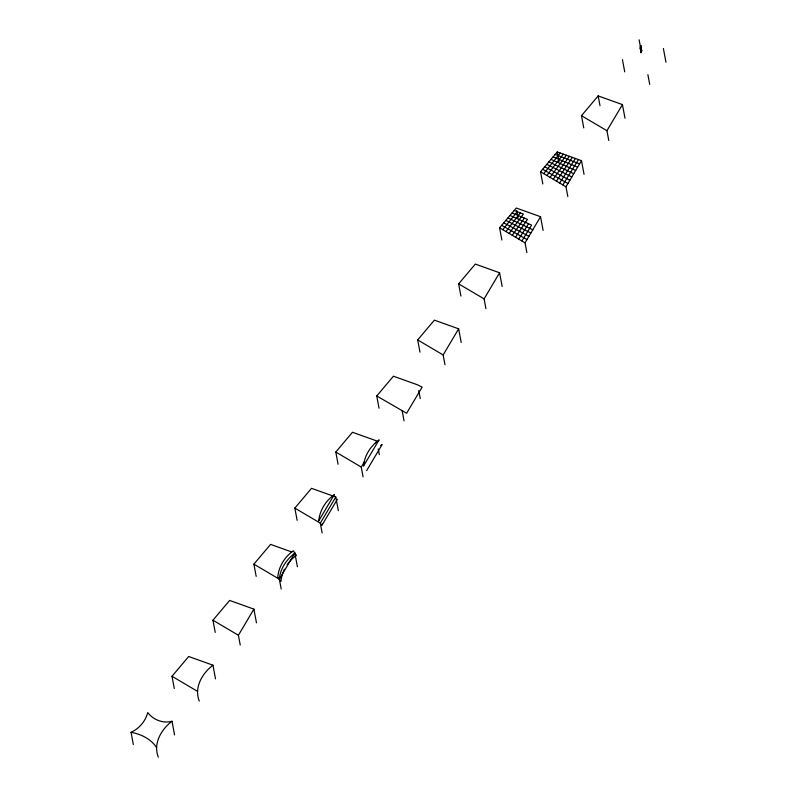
<?xml version="1.0" encoding="UTF-8"?>
<svg xmlns="http://www.w3.org/2000/svg" width="797" height="797" viewBox="0 0 797 797"><rect width="100%" height="100%" fill="white"/><g stroke="black" fill="none" stroke-linecap="round" stroke-linejoin="round"><path stroke-width="1.2" d="M641.117 46.615L641.436 47.501M640.977 52.791L640.688 49.045M640.419 47.172L640.629 45.578L640.489 49.743M641.266 47.84L641.675 51.118M640.708 46.196L640.519 46.754M641.455 47.372L641.097 46.106L640.479 49.753M641.326 51.805L641.017 49.324M641.027 49.245L641.555 51.147L641.854 50.57M640.738 45.857L640.29 46.356M640.34 47.422L640.3 47.74A3.347 0.897 -74.3 0 0 640.389 48.159L640.728 49.125M158.334 757.15C152.865 743.511 161.343 729.365 172.003 721.245L174.563 734.934M199.28 701.091C193.82 687.452 202.289 673.306 212.948 665.186L215.519 678.875M641.007 52.592L641.256 52.034M640.927 46.196L641.137 48.458M240.236 645.032L238.403 635.259L253.904 609.127L229.636 600.44L212.948 620.215L215.23 632.439M297.411 566.757L294.85 553.068L279.348 579.2L281.182 588.973M322.127 532.914L320.304 523.131L335.796 497.009L311.527 488.322L294.84 508.097L297.132 520.321M337.37 499.271L321.868 525.402A35.616 32.677 -34.7 0 1 322.068 523.719M363.083 476.855L361.25 467.072L364.637 461.363M375.297 443.401L376.752 440.95L352.483 432.263L335.796 452.038L338.077 464.262M366.62 470.668L382.122 444.537A35.616 32.677 -34.7 0 0 380.697 445.603M444.975 364.737L443.152 354.954L458.644 328.832L434.375 320.145L417.688 339.921L419.979 352.144M485.931 308.678L484.098 298.895L499.589 272.773L475.331 264.086L458.644 283.862L460.925 296.085M526.877 252.619L525.044 242.836L540.545 216.714L516.277 208.027L499.589 227.803L501.871 240.027M567.823 196.56L565.99 186.777L581.491 160.645L557.223 151.968L540.535 171.744L542.827 183.968M608.769 140.501L606.945 130.718L622.437 104.586L598.168 95.909L581.481 115.685L583.773 127.909M521.866 240.963L531.639 225.123L510.02 215.439M562.812 184.904L578.463 159.569M518.678 239.08L528.55 223.738M559.633 183.021L575.424 158.483M515.5 237.197L527.455 219.394L512.102 212.968M556.445 181.138L572.395 157.398M512.322 235.324L524.386 218.109M553.267 179.265L569.357 156.312M550.079 177.382L566.328 155.226M509.134 233.441L523.35 214.054L514.195 210.498M546.901 175.499L563.29 154.14M505.956 231.558L520.292 212.869M543.723 173.626L560.261 153.054M502.768 229.685L517.243 211.683M376.742 395.979L393.429 376.204L417.698 384.891L422.131 387.123L406.629 413.245L376.742 395.979L379.033 408.203M256.186 576.38L253.894 564.156L270.582 544.381L291.812 551.982M174.284 688.498L172.003 676.274L188.69 656.499L212.948 665.186M294.85 553.068C286.661 559.364 280.136 568.659 279.348 579.2L253.894 564.156M133.338 744.557L131.047 732.333C139.136 728.607 145.522 721.215 147.734 712.558C153.163 719.9 163.116 723.696 172.003 721.245M640.549 48.707L640.18 47.91M131.047 732.333C140.939 734.037 150.753 738.889 156.501 747.377M555.14 154.439L579.558 163.913M553.048 156.909L577.616 167.181M550.966 159.38L575.683 170.448M548.884 161.861L573.74 173.716M507.928 217.92L532.794 229.775M546.792 164.331L571.808 176.984M505.846 220.39L530.852 233.043M544.71 166.802L569.865 180.252M503.764 222.861L528.919 236.31M542.627 169.273L567.932 183.509M501.672 225.332L526.986 239.568M581.481 115.685L606.945 130.718M540.535 171.744L565.99 186.777M499.589 227.803L525.044 242.836M458.644 283.862L484.098 298.895M417.688 339.921L443.152 354.954M335.796 452.038L361.25 467.072M294.84 508.097L320.304 523.131M212.948 620.215L238.403 635.259M172.003 676.274L197.457 691.318M640.619 49.404L640.23 48.537M663.393 48.527L665.953 62.216M647.891 74.659L649.724 84.442M639.124 39.85L640.947 49.623M622.437 59.626L624.718 71.85M622.437 104.586L624.997 118.275M598.168 95.909L600.002 105.682M581.491 160.645L584.052 174.334M557.223 151.968L559.056 161.741M540.545 216.714L543.106 230.393M516.735 210.468L518.11 217.8M499.589 272.773L502.16 286.452M458.644 328.832L461.204 342.521M418.764 390.59L420.258 398.58M402.196 411.013L404.029 420.796M378.246 448.93L379.312 454.639M335.796 497.009L338.356 510.698M253.904 609.127L256.465 622.816M284.479 569.207A35.616 32.677 -34.7 0 0 280.923 581.461L277.784 576.928A35.616 32.677 -34.7 0 1 293.286 550.807L296.414 555.33A35.616 32.677 -34.7 0 0 287.149 564.704M334.232 494.748L318.73 520.869A35.616 32.677 -34.7 0 1 334.232 494.748M378.983 440.014L363.492 466.135A35.616 32.677 -34.7 0 1 378.983 440.014"/></g></svg>
